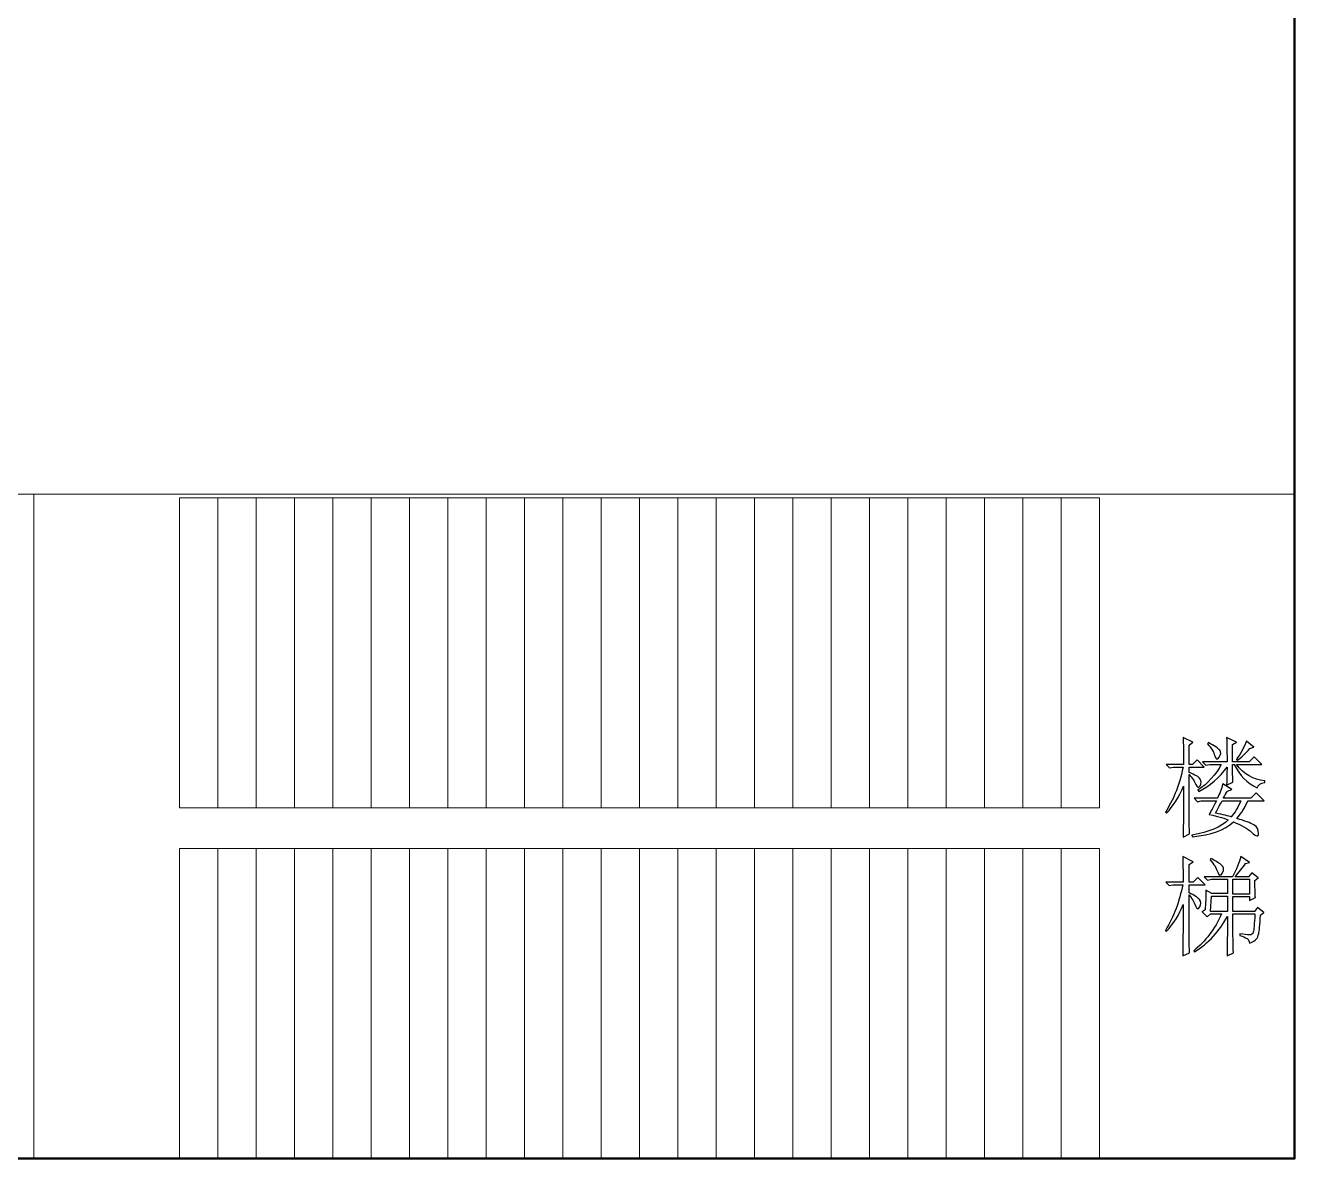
# Model space of a CAD drawing. Header units: millimetres. Extents: x -1478 to 887, y -2742 to 2769.
# Drawn here: x 140 to 887, y -2742 to -2075 of the extents above; entities that cross this region are included whole.
import ezdxf

# ---------------------------------------------------------------- set-up
doc = ezdxf.new("R2010")
doc.units = ezdxf.units.MM
doc.header["$MEASUREMENT"] = 0
doc.layers.add('layer 1', color=7, linetype='Continuous')

msp = doc.modelspace()

# ---------------------------------------------------------------- linework, layer by layer
at = {"layer": 'layer 1', "color": 254, "lineweight": 50}
msp.add_lwpolyline([(-1477.9262, -2741.7131), (886.7568, -2741.7131), (886.7568, 2769.2023), (-1477.9262, 2769.2023), (-1477.9262, -2741.7131)], close=True, dxfattribs=at)
at = {"layer": 'layer 1', "color": 254, "lineweight": 20}
for points in [[(145.2876, -2741.7124), (886.7572, -2741.7124), (886.7572, -2350.9392), (145.2876, -2350.9392), (145.2876, -2741.7124)], [(230.9588, -2535.4603), (253.5034, -2535.4603), (253.5034, -2353.0881), (230.9588, -2353.0881), (230.9588, -2535.4603)], [(276.0481, -2535.4603), (298.5927, -2535.4603), (298.5927, -2353.0881), (276.0481, -2353.0881), (276.0481, -2535.4603)], [(321.1374, -2535.4603), (343.682, -2535.4603), (343.682, -2353.0881), (321.1374, -2353.0881), (321.1374, -2535.4603)], [(366.2268, -2535.4603), (388.7714, -2535.4603), (388.7714, -2353.0881), (366.2268, -2353.0881), (366.2268, -2535.4603)], [(411.3161, -2535.4603), (433.8607, -2535.4603), (433.8607, -2353.0881), (411.3161, -2353.0881), (411.3161, -2535.4603)], [(456.4054, -2535.4603), (478.95, -2535.4603), (478.95, -2353.0881), (456.4054, -2353.0881), (456.4054, -2535.4603)], [(501.4947, -2535.4603), (524.0393, -2535.4603), (524.0393, -2353.0881), (501.4947, -2353.0881), (501.4947, -2535.4603)], [(546.584, -2535.4603), (569.1286, -2535.4603), (569.1286, -2353.0881), (546.584, -2353.0881), (546.584, -2535.4603)], [(591.6733, -2535.4603), (614.2179, -2535.4603), (614.2179, -2353.0881), (591.6733, -2353.0881), (591.6733, -2535.4603)], [(636.7626, -2535.4603), (659.3072, -2535.4603), (659.3072, -2353.0881), (636.7626, -2353.0881), (636.7626, -2535.4603)], [(681.852, -2535.4603), (704.3966, -2535.4603), (704.3966, -2353.0881), (681.852, -2353.0881), (681.852, -2535.4603)], [(726.9413, -2535.4603), (749.4859, -2535.4603), (749.4859, -2353.0881), (726.9413, -2353.0881), (726.9413, -2535.4603)], [(230.9588, -2741.7133), (253.5034, -2741.7133), (253.5034, -2559.3411), (230.9588, -2559.3411), (230.9588, -2741.7133)], [(276.0481, -2741.7133), (298.5927, -2741.7133), (298.5927, -2559.3411), (276.0481, -2559.3411), (276.0481, -2741.7133)], [(321.1374, -2741.7133), (343.682, -2741.7133), (343.682, -2559.3411), (321.1374, -2559.3411), (321.1374, -2741.7133)], [(366.2268, -2741.7133), (388.7714, -2741.7133), (388.7714, -2559.3411), (366.2268, -2559.3411), (366.2268, -2741.7133)], [(411.3161, -2741.7133), (433.8607, -2741.7133), (433.8607, -2559.3411), (411.3161, -2559.3411), (411.3161, -2741.7133)], [(456.4054, -2741.7133), (478.95, -2741.7133), (478.95, -2559.3411), (456.4054, -2559.3411), (456.4054, -2741.7133)], [(501.4947, -2741.7133), (524.0393, -2741.7133), (524.0393, -2559.3411), (501.4947, -2559.3411), (501.4947, -2741.7133)], [(546.584, -2741.7133), (569.1286, -2741.7133), (569.1286, -2559.3411), (546.584, -2559.3411), (546.584, -2741.7133)], [(591.6733, -2741.7133), (614.2179, -2741.7133), (614.2179, -2559.3411), (591.6733, -2559.3411), (591.6733, -2741.7133)], [(636.7626, -2741.7133), (659.3072, -2741.7133), (659.3072, -2559.3411), (636.7626, -2559.3411), (636.7626, -2741.7133)], [(681.852, -2741.7133), (704.3966, -2741.7133), (704.3966, -2559.3411), (681.852, -2559.3411), (681.852, -2741.7133)], [(726.9413, -2741.7133), (749.4859, -2741.7133), (749.4859, -2559.3411), (726.9413, -2559.3411), (726.9413, -2741.7133)]]:
    msp.add_lwpolyline(points, close=True, dxfattribs=at)
at = {"layer": 'layer 1', "color": 253, "lineweight": 20}
for points in [[(253.5034, -2535.4603), (276.048, -2535.4603), (276.048, -2353.0881), (253.5034, -2353.0881), (253.5034, -2535.4603)], [(298.5927, -2535.4603), (321.1373, -2535.4603), (321.1373, -2353.0881), (298.5927, -2353.0881), (298.5927, -2535.4603)], [(343.682, -2535.4603), (366.2266, -2535.4603), (366.2266, -2353.0881), (343.682, -2353.0881), (343.682, -2535.4603)], [(388.7713, -2535.4603), (411.3159, -2535.4603), (411.3159, -2353.0881), (388.7713, -2353.0881), (388.7713, -2535.4603)], [(433.8606, -2535.4603), (456.4052, -2535.4603), (456.4052, -2353.0881), (433.8606, -2353.0881), (433.8606, -2535.4603)], [(478.95, -2535.4603), (501.4946, -2535.4603), (501.4946, -2353.0881), (478.95, -2353.0881), (478.95, -2535.4603)], [(524.0393, -2535.4603), (546.5839, -2535.4603), (546.5839, -2353.0881), (524.0393, -2353.0881), (524.0393, -2535.4603)], [(569.1286, -2535.4603), (591.6732, -2535.4603), (591.6732, -2353.0881), (569.1286, -2353.0881), (569.1286, -2535.4603)], [(614.2179, -2535.4603), (636.7625, -2535.4603), (636.7625, -2353.0881), (614.2179, -2353.0881), (614.2179, -2535.4603)], [(659.3072, -2535.4603), (681.8518, -2535.4603), (681.8518, -2353.0881), (659.3072, -2353.0881), (659.3072, -2535.4603)], [(704.3965, -2535.4603), (726.9411, -2535.4603), (726.9411, -2353.0881), (704.3965, -2353.0881), (704.3965, -2535.4603)], [(749.4858, -2535.4603), (772.0304, -2535.4603), (772.0304, -2353.0881), (749.4858, -2353.0881), (749.4858, -2535.4603)], [(253.5034, -2741.7133), (276.048, -2741.7133), (276.048, -2559.3411), (253.5034, -2559.3411), (253.5034, -2741.7133)], [(298.5927, -2741.7133), (321.1373, -2741.7133), (321.1373, -2559.3411), (298.5927, -2559.3411), (298.5927, -2741.7133)], [(343.682, -2741.7133), (366.2266, -2741.7133), (366.2266, -2559.3411), (343.682, -2559.3411), (343.682, -2741.7133)], [(388.7713, -2741.7133), (411.3159, -2741.7133), (411.3159, -2559.3411), (388.7713, -2559.3411), (388.7713, -2741.7133)], [(433.8606, -2741.7133), (456.4052, -2741.7133), (456.4052, -2559.3411), (433.8606, -2559.3411), (433.8606, -2741.7133)], [(478.95, -2741.7133), (501.4946, -2741.7133), (501.4946, -2559.3411), (478.95, -2559.3411), (478.95, -2741.7133)], [(524.0393, -2741.7133), (546.5839, -2741.7133), (546.5839, -2559.3411), (524.0393, -2559.3411), (524.0393, -2741.7133)], [(569.1286, -2741.7133), (591.6732, -2741.7133), (591.6732, -2559.3411), (569.1286, -2559.3411), (569.1286, -2741.7133)], [(614.2179, -2741.7133), (636.7625, -2741.7133), (636.7625, -2559.3411), (614.2179, -2559.3411), (614.2179, -2741.7133)], [(659.3072, -2741.7133), (681.8518, -2741.7133), (681.8518, -2559.3411), (659.3072, -2559.3411), (659.3072, -2741.7133)], [(704.3965, -2741.7133), (726.9411, -2741.7133), (726.9411, -2559.3411), (704.3965, -2559.3411), (704.3965, -2741.7133)], [(749.4858, -2741.7133), (772.0304, -2741.7133), (772.0304, -2559.3411), (749.4858, -2559.3411), (749.4858, -2741.7133)]]:
    msp.add_lwpolyline(points, close=True, dxfattribs=at)
at = {"layer": 'layer 1', "color": 9, "lineweight": 20}
msp.add_open_spline([(886.7568, -2350.939), (886.7568, -2350.939), (-1477.9272, -2350.939), (-1477.9272, -2350.939), (-1477.9272, -2350.939), (-1477.9272, -2350.939), (-1477.9252, -647.5649), (-1477.9252, -647.5649), (-1477.9252, -647.5649), (-1477.9252, -647.5649), (-696.3782, -647.5649), (-696.3782, -647.5649), (-696.3782, -647.5649), (-696.3782, -647.5649), (-696.6877, -1018.2993), (-696.6877, -1018.2993), (-696.6877, -1018.2993), (-696.6877, -1018.2993), (886.7568, -1018.2993), (886.7568, -1018.2993), (886.7568, -1018.2993), (886.7568, -1018.2993), (886.7568, -2350.939), (886.7568, -2350.939)], degree=3, knots=[0, 0, 0, 0, 0.16666667, 0.16666667, 0.16666667, 0.16666667, 0.33333333, 0.33333333, 0.33333333, 0.33333333, 0.5, 0.5, 0.5, 0.5, 0.66666667, 0.66666667, 0.66666667, 0.66666667, 0.83333333, 0.83333333, 0.83333333, 0.83333333, 1, 1, 1, 1], dxfattribs=at)
at = {"layer": 'layer 1', "color": 250}
for points, knots in [([(824.6506, -2515.9309), (824.6506, -2532.4943), (824.7354, -2544.0951), (824.9051, -2550.7226), (824.9051, -2550.7226), (824.9051, -2550.7226), (821.1725, -2552.7056), (821.1725, -2552.7056), (821.1725, -2552.7056), (821.3422, -2545.7493), (821.427, -2535.7286), (821.427, -2522.6326), (821.427, -2522.6326), (818.6063, -2529.2601), (815.2979, -2534.5621), (811.4804, -2538.5386), (811.4804, -2538.5386), (811.4804, -2538.5386), (810.7382, -2538.0508), (810.7382, -2538.0508), (810.7382, -2538.0508), (812.8908, -2534.7318), (814.8419, -2530.9992), (816.581, -2526.8636), (816.581, -2526.8636), (818.32, -2522.7174), (819.847, -2517.5851), (821.1725, -2511.456), (821.1725, -2511.456), (821.1725, -2511.456), (815.4569, -2511.456), (815.4569, -2511.456), (815.4569, -2511.456), (815.4569, -2511.456), (813.2195, -2511.9544), (813.2195, -2511.9544), (813.2195, -2511.9544), (813.2195, -2511.9544), (811.2366, -2509.9608), (811.2366, -2509.9608), (811.2366, -2509.9608), (811.2366, -2509.9608), (821.427, -2509.9608), (821.427, -2509.9608), (821.427, -2509.9608), (821.427, -2503.0046), (821.3422, -2497.7026), (821.1725, -2494.0548), (821.1725, -2494.0548), (821.1725, -2494.0548), (826.8881, -2496.7907), (826.8881, -2496.7907), (826.8881, -2496.7907), (826.8881, -2496.7907), (824.6506, -2498.5297), (824.6506, -2498.5297), (824.6506, -2498.5297), (824.6506, -2498.5297), (824.6506, -2509.9608), (824.6506, -2509.9608), (824.6506, -2509.9608), (824.6506, -2509.9608), (826.6442, -2509.9608), (826.6442, -2509.9608), (826.6442, -2509.9608), (826.6442, -2509.9608), (829.38, -2507.225), (829.38, -2507.225), (829.38, -2507.225), (829.38, -2507.225), (833.6004, -2511.456), (833.6004, -2511.456), (833.6004, -2511.456), (833.6004, -2511.456), (824.6506, -2511.456), (824.6506, -2511.456), (824.6506, -2511.456), (824.6506, -2511.456), (824.6506, -2514.6796), (824.6506, -2514.6796), (824.6506, -2514.6796), (828.2984, -2516.0051), (830.4934, -2517.2988), (831.2463, -2518.5395), (831.2463, -2518.5395), (831.9886, -2519.7801), (831.9462, -2521.1056), (831.1191, -2522.516), (831.1191, -2522.516), (830.2919, -2523.9263), (829.4648, -2523.6294), (828.6271, -2521.6464), (828.6271, -2521.6464), (827.8, -2519.6529), (826.4745, -2517.7442), (824.6506, -2515.9309)], [0, 0, 0, 0, 0.04166667, 0.04166667, 0.04166667, 0.04166667, 0.08333333, 0.08333333, 0.08333333, 0.08333333, 0.125, 0.125, 0.125, 0.125, 0.16666667, 0.16666667, 0.16666667, 0.16666667, 0.20833333, 0.20833333, 0.20833333, 0.20833333, 0.25, 0.25, 0.25, 0.25, 0.29166667, 0.29166667, 0.29166667, 0.29166667, 0.33333333, 0.33333333, 0.33333333, 0.33333333, 0.375, 0.375, 0.375, 0.375, 0.41666667, 0.41666667, 0.41666667, 0.41666667, 0.45833333, 0.45833333, 0.45833333, 0.45833333, 0.5, 0.5, 0.5, 0.5, 0.54166667, 0.54166667, 0.54166667, 0.54166667, 0.58333333, 0.58333333, 0.58333333, 0.58333333, 0.625, 0.625, 0.625, 0.625, 0.66666667, 0.66666667, 0.66666667, 0.66666667, 0.70833333, 0.70833333, 0.70833333, 0.70833333, 0.75, 0.75, 0.75, 0.75, 0.79166667, 0.79166667, 0.79166667, 0.79166667, 0.83333333, 0.83333333, 0.83333333, 0.83333333, 0.875, 0.875, 0.875, 0.875, 0.91666667, 0.91666667, 0.91666667, 0.91666667, 0.95833333, 0.95833333, 0.95833333, 0.95833333, 1, 1, 1, 1]), ([(850.2593, -2509.9608), (850.2593, -2514.4357), (850.3335, -2517.9138), (850.5032, -2520.3952), (850.5032, -2520.3952), (850.5032, -2520.3952), (846.7706, -2522.1448), (846.7706, -2522.1448), (846.7706, -2522.1448), (846.9402, -2516.3444), (847.0251, -2512.7815), (847.0251, -2511.456), (847.0251, -2511.456), (842.5502, -2517.7442), (837.0043, -2522.5584), (830.3768, -2525.8668), (830.3768, -2525.8668), (830.3768, -2525.8668), (829.8784, -2525.1246), (829.8784, -2525.1246), (829.8784, -2525.1246), (835.8378, -2520.9784), (840.3976, -2515.9309), (843.5469, -2509.9608), (843.5469, -2509.9608), (843.5469, -2509.9608), (836.8346, -2509.9608), (836.8346, -2509.9608), (836.8346, -2509.9608), (836.8346, -2509.9608), (834.5972, -2510.4592), (834.5972, -2510.4592), (834.5972, -2510.4592), (834.5972, -2510.4592), (832.6036, -2508.4657), (832.6036, -2508.4657), (832.6036, -2508.4657), (832.6036, -2508.4657), (847.0251, -2508.4657), (847.0251, -2508.4657), (847.0251, -2508.4657), (847.0251, -2504.0014), (846.9402, -2499.1872), (846.7706, -2494.0548), (846.7706, -2494.0548), (846.7706, -2494.0548), (852.4861, -2496.7907), (852.4861, -2496.7907), (852.4861, -2496.7907), (852.4861, -2496.7907), (850.2593, -2498.2858), (850.2593, -2498.2858), (850.2593, -2498.2858), (850.2593, -2498.2858), (850.2593, -2508.4657), (850.2593, -2508.4657), (850.2593, -2508.4657), (850.2593, -2508.4657), (859.9513, -2508.4657), (859.9513, -2508.4657), (859.9513, -2508.4657), (859.9513, -2508.4657), (862.9311, -2505.4859), (862.9311, -2505.4859), (862.9311, -2505.4859), (862.9311, -2505.4859), (867.4059, -2509.9608), (867.4059, -2509.9608), (867.4059, -2509.9608), (867.4059, -2509.9608), (852.4861, -2509.9608), (852.4861, -2509.9608), (852.4861, -2509.9608), (856.961, -2515.7612), (862.5175, -2518.9954), (869.145, -2519.6529), (869.145, -2519.6529), (869.145, -2519.6529), (869.145, -2520.6497), (869.145, -2520.6497), (869.145, -2520.6497), (866.8227, -2520.9784), (865.3276, -2521.9752), (864.6701, -2523.6294), (864.6701, -2523.6294), (858.8697, -2520.9784), (854.3948, -2516.4187), (851.2454, -2509.9608), (851.2454, -2509.9608), (851.2454, -2509.9608), (850.2593, -2509.9608), (850.2593, -2509.9608)], [0, 0, 0, 0, 0.04347826, 0.04347826, 0.04347826, 0.04347826, 0.08695652, 0.08695652, 0.08695652, 0.08695652, 0.13043478, 0.13043478, 0.13043478, 0.13043478, 0.17391304, 0.17391304, 0.17391304, 0.17391304, 0.2173913, 0.2173913, 0.2173913, 0.2173913, 0.26086957, 0.26086957, 0.26086957, 0.26086957, 0.30434783, 0.30434783, 0.30434783, 0.30434783, 0.34782609, 0.34782609, 0.34782609, 0.34782609, 0.39130435, 0.39130435, 0.39130435, 0.39130435, 0.43478261, 0.43478261, 0.43478261, 0.43478261, 0.47826087, 0.47826087, 0.47826087, 0.47826087, 0.52173913, 0.52173913, 0.52173913, 0.52173913, 0.56521739, 0.56521739, 0.56521739, 0.56521739, 0.60869565, 0.60869565, 0.60869565, 0.60869565, 0.65217391, 0.65217391, 0.65217391, 0.65217391, 0.69565217, 0.69565217, 0.69565217, 0.69565217, 0.73913043, 0.73913043, 0.73913043, 0.73913043, 0.7826087, 0.7826087, 0.7826087, 0.7826087, 0.82608696, 0.82608696, 0.82608696, 0.82608696, 0.86956522, 0.86956522, 0.86956522, 0.86956522, 0.91304348, 0.91304348, 0.91304348, 0.91304348, 0.95652174, 0.95652174, 0.95652174, 0.95652174, 1, 1, 1, 1]), ([(835.5939, -2497.7874), (835.5939, -2497.7874), (836.0923, -2497.0346), (836.0923, -2497.0346), (836.0923, -2497.0346), (839.5704, -2499.0281), (841.7655, -2500.5551), (842.6774, -2501.6367), (842.6774, -2501.6367), (843.5894, -2502.7183), (843.5045, -2504.0756), (842.4229, -2505.7404), (842.4229, -2505.7404), (841.3519, -2507.3947), (840.4824, -2507.1084), (839.8143, -2504.8709), (839.8143, -2504.8709), (839.1569, -2502.6335), (837.7466, -2500.2688), (835.5939, -2497.7874)], [0, 0, 0, 0, 0.2, 0.2, 0.2, 0.2, 0.4, 0.4, 0.4, 0.4, 0.6, 0.6, 0.6, 0.6, 0.8, 0.8, 0.8, 0.8, 1, 1, 1, 1]), ([(860.4391, -2500.5127), (857.6291, -2503.6621), (855.2219, -2505.9843), (853.239, -2507.4795), (853.239, -2507.4795), (853.239, -2507.4795), (852.4861, -2506.9811), (852.4861, -2506.9811), (852.4861, -2506.9811), (854.9781, -2503.6621), (856.961, -2500.0991), (858.4562, -2496.2923), (858.4562, -2496.2923), (858.4562, -2496.2923), (862.6766, -2499.7704), (862.6766, -2499.7704), (862.6766, -2499.7704), (862.6766, -2499.7704), (860.4391, -2500.5127), (860.4391, -2500.5127)], [0, 0, 0, 0, 0.2, 0.2, 0.2, 0.2, 0.4, 0.4, 0.4, 0.4, 0.6, 0.6, 0.6, 0.6, 0.8, 0.8, 0.8, 0.8, 1, 1, 1, 1]), ([(847.2689, -2525.6229), (846.6115, -2526.6091), (845.7844, -2528.0194), (844.7876, -2529.8433), (844.7876, -2529.8433), (844.7876, -2529.8433), (860.9375, -2529.8433), (860.9375, -2529.8433), (860.9375, -2529.8433), (860.9375, -2529.8433), (864.1717, -2526.6091), (864.1717, -2526.6091), (864.1717, -2526.6091), (864.1717, -2526.6091), (868.8905, -2531.3385), (868.8905, -2531.3385), (868.8905, -2531.3385), (868.8905, -2531.3385), (859.1984, -2531.3385), (859.1984, -2531.3385), (859.1984, -2531.3385), (857.7139, -2534.9757), (855.5613, -2538.4644), (852.7406, -2541.7728), (852.7406, -2541.7728), (857.5442, -2543.0983), (860.8951, -2544.339), (862.8038, -2545.5054), (862.8038, -2545.5054), (864.7125, -2546.6613), (865.6245, -2548.3155), (865.5396, -2550.4681), (865.5396, -2550.4681), (865.4548, -2552.6313), (864.1293, -2552.4617), (861.5631, -2549.9803), (861.5631, -2549.9803), (858.997, -2547.4884), (855.3916, -2545.4206), (850.7471, -2543.7664), (850.7471, -2543.7664), (845.6147, -2548.57), (837.5769, -2551.4649), (826.6442, -2552.4617), (826.6442, -2552.4617), (826.6442, -2552.4617), (826.4003, -2551.4649), (826.4003, -2551.4649), (826.4003, -2551.4649), (836.3362, -2549.8107), (843.4621, -2546.8309), (847.7673, -2542.5151), (847.7673, -2542.5151), (846.1131, -2541.8577), (842.3805, -2540.7761), (836.5801, -2539.2915), (836.5801, -2539.2915), (837.4178, -2537.7963), (838.8176, -2535.1453), (840.8111, -2531.3385), (840.8111, -2531.3385), (840.8111, -2531.3385), (831.8613, -2531.3385), (831.8613, -2531.3385), (831.8613, -2531.3385), (831.8613, -2531.3385), (829.6239, -2531.8369), (829.6239, -2531.8369), (829.6239, -2531.8369), (829.6239, -2531.8369), (827.6409, -2529.8433), (827.6409, -2529.8433), (827.6409, -2529.8433), (827.6409, -2529.8433), (841.3095, -2529.8433), (841.3095, -2529.8433), (841.3095, -2529.8433), (842.635, -2527.1923), (843.706, -2524.3717), (844.5331, -2521.3919), (844.5331, -2521.3919), (844.5331, -2521.3919), (849.7609, -2524.6262), (849.7609, -2524.6262), (849.7609, -2524.6262), (849.7609, -2524.6262), (847.2689, -2525.6229), (847.2689, -2525.6229)], [0, 0, 0, 0, 0.04545455, 0.04545455, 0.04545455, 0.04545455, 0.09090909, 0.09090909, 0.09090909, 0.09090909, 0.13636364, 0.13636364, 0.13636364, 0.13636364, 0.18181818, 0.18181818, 0.18181818, 0.18181818, 0.22727273, 0.22727273, 0.22727273, 0.22727273, 0.27272727, 0.27272727, 0.27272727, 0.27272727, 0.31818182, 0.31818182, 0.31818182, 0.31818182, 0.36363636, 0.36363636, 0.36363636, 0.36363636, 0.40909091, 0.40909091, 0.40909091, 0.40909091, 0.45454545, 0.45454545, 0.45454545, 0.45454545, 0.5, 0.5, 0.5, 0.5, 0.54545455, 0.54545455, 0.54545455, 0.54545455, 0.59090909, 0.59090909, 0.59090909, 0.59090909, 0.63636364, 0.63636364, 0.63636364, 0.63636364, 0.68181818, 0.68181818, 0.68181818, 0.68181818, 0.72727273, 0.72727273, 0.72727273, 0.72727273, 0.77272727, 0.77272727, 0.77272727, 0.77272727, 0.81818182, 0.81818182, 0.81818182, 0.81818182, 0.86363636, 0.86363636, 0.86363636, 0.86363636, 0.90909091, 0.90909091, 0.90909091, 0.90909091, 0.95454545, 0.95454545, 0.95454545, 0.95454545, 1, 1, 1, 1]), ([(844.2892, -2531.3385), (843.4621, -2532.4943), (842.1366, -2534.9014), (840.3127, -2538.5386), (840.3127, -2538.5386), (844.7876, -2539.5354), (847.8522, -2540.2777), (849.5064, -2540.7761), (849.5064, -2540.7761), (851.4999, -2538.4644), (853.3981, -2535.315), (855.2219, -2531.3385), (855.2219, -2531.3385), (855.2219, -2531.3385), (844.2892, -2531.3385), (844.2892, -2531.3385)], [0, 0, 0, 0, 0.25, 0.25, 0.25, 0.25, 0.5, 0.5, 0.5, 0.5, 0.75, 0.75, 0.75, 0.75, 1, 1, 1, 1]), ([(824.6506, -2608.525), (824.6506, -2610.8473), (824.7354, -2614.9086), (824.9051, -2620.709), (824.9051, -2620.709), (824.9051, -2620.709), (820.9286, -2622.4481), (820.9286, -2622.4481), (820.9286, -2622.4481), (821.0983, -2612.6712), (821.1725, -2602.6504), (821.1725, -2592.3751), (821.1725, -2592.3751), (818.8608, -2598.3346), (815.6266, -2603.5623), (811.4804, -2608.0372), (811.4804, -2608.0372), (811.4804, -2608.0372), (810.7382, -2607.5388), (810.7382, -2607.5388), (810.7382, -2607.5388), (815.7114, -2599.4162), (819.1047, -2590.4664), (820.9286, -2580.6895), (820.9286, -2580.6895), (820.9286, -2580.6895), (815.2131, -2580.6895), (815.2131, -2580.6895), (815.2131, -2580.6895), (815.2131, -2580.6895), (812.9756, -2581.1879), (812.9756, -2581.1879), (812.9756, -2581.1879), (812.9756, -2581.1879), (810.9821, -2579.205), (810.9821, -2579.205), (810.9821, -2579.205), (810.9821, -2579.205), (821.1725, -2579.205), (821.1725, -2579.205), (821.1725, -2579.205), (821.1725, -2574.8997), (821.0983, -2569.8416), (820.9286, -2564.0412), (820.9286, -2564.0412), (820.9286, -2564.0412), (827.1426, -2567.2755), (827.1426, -2567.2755), (827.1426, -2567.2755), (827.1426, -2567.2755), (824.6506, -2568.76), (824.6506, -2568.76), (824.6506, -2568.76), (824.6506, -2568.76), (824.6506, -2579.205), (824.6506, -2579.205), (824.6506, -2579.205), (824.6506, -2579.205), (827.1426, -2579.205), (827.1426, -2579.205), (827.1426, -2579.205), (827.1426, -2579.205), (829.8784, -2576.4691), (829.8784, -2576.4691), (829.8784, -2576.4691), (829.8784, -2576.4691), (834.0988, -2580.6895), (834.0988, -2580.6895), (834.0988, -2580.6895), (834.0988, -2580.6895), (824.6506, -2580.6895), (824.6506, -2580.6895), (824.6506, -2580.6895), (824.6506, -2580.6895), (824.6506, -2585.4189), (824.6506, -2585.4189), (824.6506, -2585.4189), (827.8, -2586.9035), (829.8784, -2588.229), (830.8646, -2589.3954), (830.8646, -2589.3954), (831.8613, -2590.5512), (831.9038, -2592.004), (830.9918, -2593.743), (830.9918, -2593.743), (830.0799, -2595.4821), (829.2103, -2595.2382), (828.3832, -2593.0008), (828.3832, -2593.0008), (827.5561, -2590.7633), (826.3154, -2588.6425), (824.6506, -2586.6596), (824.6506, -2586.6596), (824.6506, -2586.6596), (824.6506, -2608.525), (824.6506, -2608.525)], [0, 0, 0, 0, 0.04166667, 0.04166667, 0.04166667, 0.04166667, 0.08333333, 0.08333333, 0.08333333, 0.08333333, 0.125, 0.125, 0.125, 0.125, 0.16666667, 0.16666667, 0.16666667, 0.16666667, 0.20833333, 0.20833333, 0.20833333, 0.20833333, 0.25, 0.25, 0.25, 0.25, 0.29166667, 0.29166667, 0.29166667, 0.29166667, 0.33333333, 0.33333333, 0.33333333, 0.33333333, 0.375, 0.375, 0.375, 0.375, 0.41666667, 0.41666667, 0.41666667, 0.41666667, 0.45833333, 0.45833333, 0.45833333, 0.45833333, 0.5, 0.5, 0.5, 0.5, 0.54166667, 0.54166667, 0.54166667, 0.54166667, 0.58333333, 0.58333333, 0.58333333, 0.58333333, 0.625, 0.625, 0.625, 0.625, 0.66666667, 0.66666667, 0.66666667, 0.66666667, 0.70833333, 0.70833333, 0.70833333, 0.70833333, 0.75, 0.75, 0.75, 0.75, 0.79166667, 0.79166667, 0.79166667, 0.79166667, 0.83333333, 0.83333333, 0.83333333, 0.83333333, 0.875, 0.875, 0.875, 0.875, 0.91666667, 0.91666667, 0.91666667, 0.91666667, 0.95833333, 0.95833333, 0.95833333, 0.95833333, 1, 1, 1, 1]), ([(863.4294, -2578.2082), (863.4294, -2583.8389), (863.5143, -2587.158), (863.6733, -2588.1547), (863.6733, -2588.1547), (863.6733, -2588.1547), (860.1952, -2589.8938), (860.1952, -2589.8938), (860.1952, -2589.8938), (860.1952, -2589.8938), (860.1952, -2587.6563), (860.1952, -2587.6563), (860.1952, -2587.6563), (860.1952, -2587.6563), (850.5032, -2587.6563), (850.5032, -2587.6563), (850.5032, -2587.6563), (850.5032, -2587.6563), (850.5032, -2596.3516), (850.5032, -2596.3516), (850.5032, -2596.3516), (850.5032, -2596.3516), (863.1749, -2596.3516), (863.1749, -2596.3516), (863.1749, -2596.3516), (863.1749, -2596.3516), (864.914, -2594.1142), (864.914, -2594.1142), (864.914, -2594.1142), (864.914, -2594.1142), (868.6466, -2597.0939), (868.6466, -2597.0939), (868.6466, -2597.0939), (868.6466, -2597.0939), (866.6531, -2598.5891), (866.6531, -2598.5891), (866.6531, -2598.5891), (866.3243, -2604.3895), (865.9956, -2607.9948), (865.6669, -2609.3945), (865.6669, -2609.3945), (865.3276, -2610.8049), (864.8398, -2611.9289), (864.1717, -2612.756), (864.1717, -2612.756), (863.5143, -2613.5831), (862.1888, -2614.3254), (860.1952, -2614.9935), (860.1952, -2614.9935), (860.1952, -2612.9999), (858.2865, -2611.5153), (854.4797, -2610.5186), (854.4797, -2610.5186), (854.4797, -2610.5186), (854.4797, -2609.5218), (854.4797, -2609.5218), (854.4797, -2609.5218), (856.961, -2609.8505), (858.8273, -2610.0626), (860.068, -2610.1474), (860.068, -2610.1474), (861.3086, -2610.2323), (862.1039, -2609.6915), (862.4327, -2608.525), (862.4327, -2608.525), (862.7614, -2607.3692), (863.0901, -2603.8062), (863.4294, -2597.8468), (863.4294, -2597.8468), (863.4294, -2597.8468), (850.5032, -2597.8468), (850.5032, -2597.8468), (850.5032, -2597.8468), (850.5032, -2597.8468), (850.5032, -2607.7827), (850.5032, -2607.7827), (850.5032, -2607.7827), (850.5032, -2611.7592), (850.588, -2616.0645), (850.7471, -2620.709), (850.7471, -2620.709), (850.7471, -2620.709), (847.0251, -2622.4481), (847.0251, -2622.4481), (847.0251, -2622.4481), (847.1841, -2613.1696), (847.2689, -2605.4605), (847.2689, -2599.3313), (847.2689, -2599.3313), (842.4653, -2608.1115), (836.0075, -2615.0783), (827.8848, -2620.2106), (827.8848, -2620.2106), (827.8848, -2620.2106), (827.3864, -2619.4683), (827.3864, -2619.4683), (827.3864, -2619.4683), (834.3533, -2613.9967), (839.8143, -2606.786), (843.7908, -2597.8468), (843.7908, -2597.8468), (843.7908, -2597.8468), (837.333, -2597.8468), (837.333, -2597.8468), (837.333, -2597.8468), (837.333, -2597.8468), (835.3394, -2599.5858), (835.3394, -2599.5858), (835.3394, -2599.5858), (835.3394, -2599.5858), (832.3597, -2596.5955), (832.3597, -2596.5955), (832.3597, -2596.5955), (832.3597, -2596.5955), (834.0988, -2595.3548), (834.0988, -2595.3548), (834.0988, -2595.3548), (834.4275, -2591.7071), (834.5972, -2587.9002), (834.5972, -2583.9237), (834.5972, -2583.9237), (834.5972, -2583.9237), (838.0753, -2585.9173), (838.0753, -2585.9173), (838.0753, -2585.9173), (838.0753, -2585.9173), (847.2689, -2585.9173), (847.2689, -2585.9173), (847.2689, -2585.9173), (847.2689, -2585.9173), (847.2689, -2577.4659), (847.2689, -2577.4659), (847.2689, -2577.4659), (847.2689, -2577.4659), (837.8314, -2577.4659), (837.8314, -2577.4659), (837.8314, -2577.4659), (837.8314, -2577.4659), (835.5939, -2577.9643), (835.5939, -2577.9643), (835.5939, -2577.9643), (835.5939, -2577.9643), (833.6004, -2575.9707), (833.6004, -2575.9707), (833.6004, -2575.9707), (833.6004, -2575.9707), (850.2593, -2575.9707), (850.2593, -2575.9707), (850.2593, -2575.9707), (852.5709, -2571.6655), (854.2358, -2567.689), (855.2219, -2564.0412), (855.2219, -2564.0412), (855.2219, -2564.0412), (860.1952, -2567.5193), (860.1952, -2567.5193), (860.1952, -2567.5193), (860.1952, -2567.5193), (857.9578, -2568.2722), (857.9578, -2568.2722), (857.9578, -2568.2722), (855.9748, -2570.9232), (853.8964, -2573.4894), (851.7438, -2575.9707), (851.7438, -2575.9707), (851.7438, -2575.9707), (859.6968, -2575.9707), (859.6968, -2575.9707), (859.6968, -2575.9707), (859.6968, -2575.9707), (861.6904, -2573.7333), (861.6904, -2573.7333), (861.6904, -2573.7333), (861.6904, -2573.7333), (865.4124, -2576.713), (865.4124, -2576.713), (865.4124, -2576.713), (865.4124, -2576.713), (863.4294, -2578.2082), (863.4294, -2578.2082)], [0, 0, 0, 0, 0.02222222, 0.02222222, 0.02222222, 0.02222222, 0.04444444, 0.04444444, 0.04444444, 0.04444444, 0.06666667, 0.06666667, 0.06666667, 0.06666667, 0.08888889, 0.08888889, 0.08888889, 0.08888889, 0.11111111, 0.11111111, 0.11111111, 0.11111111, 0.13333333, 0.13333333, 0.13333333, 0.13333333, 0.15555556, 0.15555556, 0.15555556, 0.15555556, 0.17777778, 0.17777778, 0.17777778, 0.17777778, 0.2, 0.2, 0.2, 0.2, 0.22222222, 0.22222222, 0.22222222, 0.22222222, 0.24444444, 0.24444444, 0.24444444, 0.24444444, 0.26666667, 0.26666667, 0.26666667, 0.26666667, 0.28888889, 0.28888889, 0.28888889, 0.28888889, 0.31111111, 0.31111111, 0.31111111, 0.31111111, 0.33333333, 0.33333333, 0.33333333, 0.33333333, 0.35555556, 0.35555556, 0.35555556, 0.35555556, 0.37777778, 0.37777778, 0.37777778, 0.37777778, 0.4, 0.4, 0.4, 0.4, 0.42222222, 0.42222222, 0.42222222, 0.42222222, 0.44444444, 0.44444444, 0.44444444, 0.44444444, 0.46666667, 0.46666667, 0.46666667, 0.46666667, 0.48888889, 0.48888889, 0.48888889, 0.48888889, 0.51111111, 0.51111111, 0.51111111, 0.51111111, 0.53333333, 0.53333333, 0.53333333, 0.53333333, 0.55555556, 0.55555556, 0.55555556, 0.55555556, 0.57777778, 0.57777778, 0.57777778, 0.57777778, 0.6, 0.6, 0.6, 0.6, 0.62222222, 0.62222222, 0.62222222, 0.62222222, 0.64444444, 0.64444444, 0.64444444, 0.64444444, 0.66666667, 0.66666667, 0.66666667, 0.66666667, 0.68888889, 0.68888889, 0.68888889, 0.68888889, 0.71111111, 0.71111111, 0.71111111, 0.71111111, 0.73333333, 0.73333333, 0.73333333, 0.73333333, 0.75555556, 0.75555556, 0.75555556, 0.75555556, 0.77777778, 0.77777778, 0.77777778, 0.77777778, 0.8, 0.8, 0.8, 0.8, 0.82222222, 0.82222222, 0.82222222, 0.82222222, 0.84444444, 0.84444444, 0.84444444, 0.84444444, 0.86666667, 0.86666667, 0.86666667, 0.86666667, 0.88888889, 0.88888889, 0.88888889, 0.88888889, 0.91111111, 0.91111111, 0.91111111, 0.91111111, 0.93333333, 0.93333333, 0.93333333, 0.93333333, 0.95555556, 0.95555556, 0.95555556, 0.95555556, 0.97777778, 0.97777778, 0.97777778, 0.97777778, 1, 1, 1, 1]), ([(837.5769, -2565.2819), (839.8992, -2566.4483), (841.8821, -2567.6466), (843.5469, -2568.8873), (843.5469, -2568.8873), (845.2012, -2570.1279), (845.4451, -2571.7503), (844.2892, -2573.7333), (844.2892, -2573.7333), (843.1334, -2575.7268), (842.2214, -2575.5996), (841.5534, -2573.3622), (841.5534, -2573.3622), (840.8959, -2571.1247), (839.4008, -2568.6858), (837.0785, -2566.0348), (837.0785, -2566.0348), (837.0785, -2566.0348), (837.5769, -2565.2819), (837.5769, -2565.2819)], [0, 0, 0, 0, 0.2, 0.2, 0.2, 0.2, 0.4, 0.4, 0.4, 0.4, 0.6, 0.6, 0.6, 0.6, 0.8, 0.8, 0.8, 0.8, 1, 1, 1, 1]), ([(850.5032, -2577.4659), (850.5032, -2577.4659), (850.5032, -2586.1612), (850.5032, -2586.1612), (850.5032, -2586.1612), (850.5032, -2586.1612), (860.1952, -2586.1612), (860.1952, -2586.1612), (860.1952, -2586.1612), (860.1952, -2586.1612), (860.1952, -2577.4659), (860.1952, -2577.4659), (860.1952, -2577.4659), (860.1952, -2577.4659), (850.5032, -2577.4659), (850.5032, -2577.4659)], [0, 0, 0, 0, 0.25, 0.25, 0.25, 0.25, 0.5, 0.5, 0.5, 0.5, 0.75, 0.75, 0.75, 0.75, 1, 1, 1, 1]), ([(837.8314, -2587.4018), (837.8314, -2587.4018), (837.333, -2596.3516), (837.333, -2596.3516), (837.333, -2596.3516), (837.333, -2596.3516), (847.2689, -2596.3516), (847.2689, -2596.3516), (847.2689, -2596.3516), (847.2689, -2596.3516), (847.2689, -2587.4018), (847.2689, -2587.4018), (847.2689, -2587.4018), (847.2689, -2587.4018), (837.8314, -2587.4018), (837.8314, -2587.4018)], [0, 0, 0, 0, 0.25, 0.25, 0.25, 0.25, 0.5, 0.5, 0.5, 0.5, 0.75, 0.75, 0.75, 0.75, 1, 1, 1, 1])]:
    msp.add_open_spline(points, degree=3, knots=knots, dxfattribs=at)
at = {"layer": 'layer 1', "color": 250, "lineweight": 20}
for points, knots in [([(824.6506, -2515.9309), (824.6506, -2532.4943), (824.7354, -2544.0951), (824.9051, -2550.7226), (824.9051, -2550.7226), (824.9051, -2550.7226), (821.1725, -2552.7056), (821.1725, -2552.7056), (821.1725, -2552.7056), (821.3422, -2545.7493), (821.427, -2535.7286), (821.427, -2522.6326), (821.427, -2522.6326), (818.6063, -2529.2601), (815.2979, -2534.5621), (811.4804, -2538.5386), (811.4804, -2538.5386), (811.4804, -2538.5386), (810.7382, -2538.0508), (810.7382, -2538.0508), (810.7382, -2538.0508), (812.8908, -2534.7318), (814.8419, -2530.9992), (816.581, -2526.8636), (816.581, -2526.8636), (818.32, -2522.7174), (819.847, -2517.5851), (821.1725, -2511.456), (821.1725, -2511.456), (821.1725, -2511.456), (815.4569, -2511.456), (815.4569, -2511.456), (815.4569, -2511.456), (815.4569, -2511.456), (813.2195, -2511.9544), (813.2195, -2511.9544), (813.2195, -2511.9544), (813.2195, -2511.9544), (811.2366, -2509.9608), (811.2366, -2509.9608), (811.2366, -2509.9608), (811.2366, -2509.9608), (821.427, -2509.9608), (821.427, -2509.9608), (821.427, -2509.9608), (821.427, -2503.0046), (821.3422, -2497.7026), (821.1725, -2494.0548), (821.1725, -2494.0548), (821.1725, -2494.0548), (826.8881, -2496.7907), (826.8881, -2496.7907), (826.8881, -2496.7907), (826.8881, -2496.7907), (824.6506, -2498.5297), (824.6506, -2498.5297), (824.6506, -2498.5297), (824.6506, -2498.5297), (824.6506, -2509.9608), (824.6506, -2509.9608), (824.6506, -2509.9608), (824.6506, -2509.9608), (826.6442, -2509.9608), (826.6442, -2509.9608), (826.6442, -2509.9608), (826.6442, -2509.9608), (829.38, -2507.225), (829.38, -2507.225), (829.38, -2507.225), (829.38, -2507.225), (833.6004, -2511.456), (833.6004, -2511.456), (833.6004, -2511.456), (833.6004, -2511.456), (824.6506, -2511.456), (824.6506, -2511.456), (824.6506, -2511.456), (824.6506, -2511.456), (824.6506, -2514.6796), (824.6506, -2514.6796), (824.6506, -2514.6796), (828.2984, -2516.0051), (830.4934, -2517.2988), (831.2463, -2518.5395), (831.2463, -2518.5395), (831.9886, -2519.7801), (831.9462, -2521.1056), (831.1191, -2522.516), (831.1191, -2522.516), (830.2919, -2523.9263), (829.4648, -2523.6294), (828.6271, -2521.6464), (828.6271, -2521.6464), (827.8, -2519.6529), (826.4745, -2517.7442), (824.6506, -2515.9309)], [0, 0, 0, 0, 0.04166667, 0.04166667, 0.04166667, 0.04166667, 0.08333333, 0.08333333, 0.08333333, 0.08333333, 0.125, 0.125, 0.125, 0.125, 0.16666667, 0.16666667, 0.16666667, 0.16666667, 0.20833333, 0.20833333, 0.20833333, 0.20833333, 0.25, 0.25, 0.25, 0.25, 0.29166667, 0.29166667, 0.29166667, 0.29166667, 0.33333333, 0.33333333, 0.33333333, 0.33333333, 0.375, 0.375, 0.375, 0.375, 0.41666667, 0.41666667, 0.41666667, 0.41666667, 0.45833333, 0.45833333, 0.45833333, 0.45833333, 0.5, 0.5, 0.5, 0.5, 0.54166667, 0.54166667, 0.54166667, 0.54166667, 0.58333333, 0.58333333, 0.58333333, 0.58333333, 0.625, 0.625, 0.625, 0.625, 0.66666667, 0.66666667, 0.66666667, 0.66666667, 0.70833333, 0.70833333, 0.70833333, 0.70833333, 0.75, 0.75, 0.75, 0.75, 0.79166667, 0.79166667, 0.79166667, 0.79166667, 0.83333333, 0.83333333, 0.83333333, 0.83333333, 0.875, 0.875, 0.875, 0.875, 0.91666667, 0.91666667, 0.91666667, 0.91666667, 0.95833333, 0.95833333, 0.95833333, 0.95833333, 1, 1, 1, 1]), ([(850.2593, -2509.9608), (850.2593, -2514.4357), (850.3335, -2517.9138), (850.5032, -2520.3952), (850.5032, -2520.3952), (850.5032, -2520.3952), (846.7706, -2522.1448), (846.7706, -2522.1448), (846.7706, -2522.1448), (846.9402, -2516.3444), (847.0251, -2512.7815), (847.0251, -2511.456), (847.0251, -2511.456), (842.5502, -2517.7442), (837.0043, -2522.5584), (830.3768, -2525.8668), (830.3768, -2525.8668), (830.3768, -2525.8668), (829.8784, -2525.1246), (829.8784, -2525.1246), (829.8784, -2525.1246), (835.8378, -2520.9784), (840.3976, -2515.9309), (843.5469, -2509.9608), (843.5469, -2509.9608), (843.5469, -2509.9608), (836.8346, -2509.9608), (836.8346, -2509.9608), (836.8346, -2509.9608), (836.8346, -2509.9608), (834.5972, -2510.4592), (834.5972, -2510.4592), (834.5972, -2510.4592), (834.5972, -2510.4592), (832.6036, -2508.4657), (832.6036, -2508.4657), (832.6036, -2508.4657), (832.6036, -2508.4657), (847.0251, -2508.4657), (847.0251, -2508.4657), (847.0251, -2508.4657), (847.0251, -2504.0014), (846.9402, -2499.1872), (846.7706, -2494.0548), (846.7706, -2494.0548), (846.7706, -2494.0548), (852.4861, -2496.7907), (852.4861, -2496.7907), (852.4861, -2496.7907), (852.4861, -2496.7907), (850.2593, -2498.2858), (850.2593, -2498.2858), (850.2593, -2498.2858), (850.2593, -2498.2858), (850.2593, -2508.4657), (850.2593, -2508.4657), (850.2593, -2508.4657), (850.2593, -2508.4657), (859.9513, -2508.4657), (859.9513, -2508.4657), (859.9513, -2508.4657), (859.9513, -2508.4657), (862.9311, -2505.4859), (862.9311, -2505.4859), (862.9311, -2505.4859), (862.9311, -2505.4859), (867.4059, -2509.9608), (867.4059, -2509.9608), (867.4059, -2509.9608), (867.4059, -2509.9608), (852.4861, -2509.9608), (852.4861, -2509.9608), (852.4861, -2509.9608), (856.961, -2515.7612), (862.5175, -2518.9954), (869.145, -2519.6529), (869.145, -2519.6529), (869.145, -2519.6529), (869.145, -2520.6497), (869.145, -2520.6497), (869.145, -2520.6497), (866.8227, -2520.9784), (865.3276, -2521.9752), (864.6701, -2523.6294), (864.6701, -2523.6294), (858.8697, -2520.9784), (854.3948, -2516.4187), (851.2454, -2509.9608), (851.2454, -2509.9608), (851.2454, -2509.9608), (850.2593, -2509.9608), (850.2593, -2509.9608)], [0, 0, 0, 0, 0.04347826, 0.04347826, 0.04347826, 0.04347826, 0.08695652, 0.08695652, 0.08695652, 0.08695652, 0.13043478, 0.13043478, 0.13043478, 0.13043478, 0.17391304, 0.17391304, 0.17391304, 0.17391304, 0.2173913, 0.2173913, 0.2173913, 0.2173913, 0.26086957, 0.26086957, 0.26086957, 0.26086957, 0.30434783, 0.30434783, 0.30434783, 0.30434783, 0.34782609, 0.34782609, 0.34782609, 0.34782609, 0.39130435, 0.39130435, 0.39130435, 0.39130435, 0.43478261, 0.43478261, 0.43478261, 0.43478261, 0.47826087, 0.47826087, 0.47826087, 0.47826087, 0.52173913, 0.52173913, 0.52173913, 0.52173913, 0.56521739, 0.56521739, 0.56521739, 0.56521739, 0.60869565, 0.60869565, 0.60869565, 0.60869565, 0.65217391, 0.65217391, 0.65217391, 0.65217391, 0.69565217, 0.69565217, 0.69565217, 0.69565217, 0.73913043, 0.73913043, 0.73913043, 0.73913043, 0.7826087, 0.7826087, 0.7826087, 0.7826087, 0.82608696, 0.82608696, 0.82608696, 0.82608696, 0.86956522, 0.86956522, 0.86956522, 0.86956522, 0.91304348, 0.91304348, 0.91304348, 0.91304348, 0.95652174, 0.95652174, 0.95652174, 0.95652174, 1, 1, 1, 1]), ([(835.5939, -2497.7874), (835.5939, -2497.7874), (836.0923, -2497.0346), (836.0923, -2497.0346), (836.0923, -2497.0346), (839.5704, -2499.0281), (841.7655, -2500.5551), (842.6774, -2501.6367), (842.6774, -2501.6367), (843.5894, -2502.7183), (843.5045, -2504.0756), (842.4229, -2505.7404), (842.4229, -2505.7404), (841.3519, -2507.3947), (840.4824, -2507.1084), (839.8143, -2504.8709), (839.8143, -2504.8709), (839.1569, -2502.6335), (837.7466, -2500.2688), (835.5939, -2497.7874)], [0, 0, 0, 0, 0.2, 0.2, 0.2, 0.2, 0.4, 0.4, 0.4, 0.4, 0.6, 0.6, 0.6, 0.6, 0.8, 0.8, 0.8, 0.8, 1, 1, 1, 1]), ([(860.4391, -2500.5127), (857.6291, -2503.6621), (855.2219, -2505.9843), (853.239, -2507.4795), (853.239, -2507.4795), (853.239, -2507.4795), (852.4861, -2506.9811), (852.4861, -2506.9811), (852.4861, -2506.9811), (854.9781, -2503.6621), (856.961, -2500.0991), (858.4562, -2496.2923), (858.4562, -2496.2923), (858.4562, -2496.2923), (862.6766, -2499.7704), (862.6766, -2499.7704), (862.6766, -2499.7704), (862.6766, -2499.7704), (860.4391, -2500.5127), (860.4391, -2500.5127)], [0, 0, 0, 0, 0.2, 0.2, 0.2, 0.2, 0.4, 0.4, 0.4, 0.4, 0.6, 0.6, 0.6, 0.6, 0.8, 0.8, 0.8, 0.8, 1, 1, 1, 1]), ([(847.2689, -2525.6229), (846.6115, -2526.6091), (845.7844, -2528.0194), (844.7876, -2529.8433), (844.7876, -2529.8433), (844.7876, -2529.8433), (860.9375, -2529.8433), (860.9375, -2529.8433), (860.9375, -2529.8433), (860.9375, -2529.8433), (864.1717, -2526.6091), (864.1717, -2526.6091), (864.1717, -2526.6091), (864.1717, -2526.6091), (868.8905, -2531.3385), (868.8905, -2531.3385), (868.8905, -2531.3385), (868.8905, -2531.3385), (859.1984, -2531.3385), (859.1984, -2531.3385), (859.1984, -2531.3385), (857.7139, -2534.9757), (855.5613, -2538.4644), (852.7406, -2541.7728), (852.7406, -2541.7728), (857.5442, -2543.0983), (860.8951, -2544.339), (862.8038, -2545.5054), (862.8038, -2545.5054), (864.7125, -2546.6613), (865.6245, -2548.3155), (865.5396, -2550.4681), (865.5396, -2550.4681), (865.4548, -2552.6313), (864.1293, -2552.4617), (861.5631, -2549.9803), (861.5631, -2549.9803), (858.997, -2547.4884), (855.3916, -2545.4206), (850.7471, -2543.7664), (850.7471, -2543.7664), (845.6147, -2548.57), (837.5769, -2551.4649), (826.6442, -2552.4617), (826.6442, -2552.4617), (826.6442, -2552.4617), (826.4003, -2551.4649), (826.4003, -2551.4649), (826.4003, -2551.4649), (836.3362, -2549.8107), (843.4621, -2546.8309), (847.7673, -2542.5151), (847.7673, -2542.5151), (846.1131, -2541.8577), (842.3805, -2540.7761), (836.5801, -2539.2915), (836.5801, -2539.2915), (837.4178, -2537.7963), (838.8176, -2535.1453), (840.8111, -2531.3385), (840.8111, -2531.3385), (840.8111, -2531.3385), (831.8613, -2531.3385), (831.8613, -2531.3385), (831.8613, -2531.3385), (831.8613, -2531.3385), (829.6239, -2531.8369), (829.6239, -2531.8369), (829.6239, -2531.8369), (829.6239, -2531.8369), (827.6409, -2529.8433), (827.6409, -2529.8433), (827.6409, -2529.8433), (827.6409, -2529.8433), (841.3095, -2529.8433), (841.3095, -2529.8433), (841.3095, -2529.8433), (842.635, -2527.1923), (843.706, -2524.3717), (844.5331, -2521.3919), (844.5331, -2521.3919), (844.5331, -2521.3919), (849.7609, -2524.6262), (849.7609, -2524.6262), (849.7609, -2524.6262), (849.7609, -2524.6262), (847.2689, -2525.6229), (847.2689, -2525.6229)], [0, 0, 0, 0, 0.04545455, 0.04545455, 0.04545455, 0.04545455, 0.09090909, 0.09090909, 0.09090909, 0.09090909, 0.13636364, 0.13636364, 0.13636364, 0.13636364, 0.18181818, 0.18181818, 0.18181818, 0.18181818, 0.22727273, 0.22727273, 0.22727273, 0.22727273, 0.27272727, 0.27272727, 0.27272727, 0.27272727, 0.31818182, 0.31818182, 0.31818182, 0.31818182, 0.36363636, 0.36363636, 0.36363636, 0.36363636, 0.40909091, 0.40909091, 0.40909091, 0.40909091, 0.45454545, 0.45454545, 0.45454545, 0.45454545, 0.5, 0.5, 0.5, 0.5, 0.54545455, 0.54545455, 0.54545455, 0.54545455, 0.59090909, 0.59090909, 0.59090909, 0.59090909, 0.63636364, 0.63636364, 0.63636364, 0.63636364, 0.68181818, 0.68181818, 0.68181818, 0.68181818, 0.72727273, 0.72727273, 0.72727273, 0.72727273, 0.77272727, 0.77272727, 0.77272727, 0.77272727, 0.81818182, 0.81818182, 0.81818182, 0.81818182, 0.86363636, 0.86363636, 0.86363636, 0.86363636, 0.90909091, 0.90909091, 0.90909091, 0.90909091, 0.95454545, 0.95454545, 0.95454545, 0.95454545, 1, 1, 1, 1]), ([(844.2892, -2531.3385), (843.4621, -2532.4943), (842.1366, -2534.9014), (840.3127, -2538.5386), (840.3127, -2538.5386), (844.7876, -2539.5354), (847.8522, -2540.2777), (849.5064, -2540.7761), (849.5064, -2540.7761), (851.4999, -2538.4644), (853.3981, -2535.315), (855.2219, -2531.3385), (855.2219, -2531.3385), (855.2219, -2531.3385), (844.2892, -2531.3385), (844.2892, -2531.3385)], [0, 0, 0, 0, 0.25, 0.25, 0.25, 0.25, 0.5, 0.5, 0.5, 0.5, 0.75, 0.75, 0.75, 0.75, 1, 1, 1, 1]), ([(824.6506, -2608.525), (824.6506, -2610.8473), (824.7354, -2614.9086), (824.9051, -2620.709), (824.9051, -2620.709), (824.9051, -2620.709), (820.9286, -2622.4481), (820.9286, -2622.4481), (820.9286, -2622.4481), (821.0983, -2612.6712), (821.1725, -2602.6504), (821.1725, -2592.3751), (821.1725, -2592.3751), (818.8608, -2598.3346), (815.6266, -2603.5623), (811.4804, -2608.0372), (811.4804, -2608.0372), (811.4804, -2608.0372), (810.7382, -2607.5388), (810.7382, -2607.5388), (810.7382, -2607.5388), (815.7114, -2599.4162), (819.1047, -2590.4664), (820.9286, -2580.6895), (820.9286, -2580.6895), (820.9286, -2580.6895), (815.2131, -2580.6895), (815.2131, -2580.6895), (815.2131, -2580.6895), (815.2131, -2580.6895), (812.9756, -2581.1879), (812.9756, -2581.1879), (812.9756, -2581.1879), (812.9756, -2581.1879), (810.9821, -2579.205), (810.9821, -2579.205), (810.9821, -2579.205), (810.9821, -2579.205), (821.1725, -2579.205), (821.1725, -2579.205), (821.1725, -2579.205), (821.1725, -2574.8997), (821.0983, -2569.8416), (820.9286, -2564.0412), (820.9286, -2564.0412), (820.9286, -2564.0412), (827.1426, -2567.2755), (827.1426, -2567.2755), (827.1426, -2567.2755), (827.1426, -2567.2755), (824.6506, -2568.76), (824.6506, -2568.76), (824.6506, -2568.76), (824.6506, -2568.76), (824.6506, -2579.205), (824.6506, -2579.205), (824.6506, -2579.205), (824.6506, -2579.205), (827.1426, -2579.205), (827.1426, -2579.205), (827.1426, -2579.205), (827.1426, -2579.205), (829.8784, -2576.4691), (829.8784, -2576.4691), (829.8784, -2576.4691), (829.8784, -2576.4691), (834.0988, -2580.6895), (834.0988, -2580.6895), (834.0988, -2580.6895), (834.0988, -2580.6895), (824.6506, -2580.6895), (824.6506, -2580.6895), (824.6506, -2580.6895), (824.6506, -2580.6895), (824.6506, -2585.4189), (824.6506, -2585.4189), (824.6506, -2585.4189), (827.8, -2586.9035), (829.8784, -2588.229), (830.8646, -2589.3954), (830.8646, -2589.3954), (831.8613, -2590.5512), (831.9038, -2592.004), (830.9918, -2593.743), (830.9918, -2593.743), (830.0799, -2595.4821), (829.2103, -2595.2382), (828.3832, -2593.0008), (828.3832, -2593.0008), (827.5561, -2590.7633), (826.3154, -2588.6425), (824.6506, -2586.6596), (824.6506, -2586.6596), (824.6506, -2586.6596), (824.6506, -2608.525), (824.6506, -2608.525)], [0, 0, 0, 0, 0.04166667, 0.04166667, 0.04166667, 0.04166667, 0.08333333, 0.08333333, 0.08333333, 0.08333333, 0.125, 0.125, 0.125, 0.125, 0.16666667, 0.16666667, 0.16666667, 0.16666667, 0.20833333, 0.20833333, 0.20833333, 0.20833333, 0.25, 0.25, 0.25, 0.25, 0.29166667, 0.29166667, 0.29166667, 0.29166667, 0.33333333, 0.33333333, 0.33333333, 0.33333333, 0.375, 0.375, 0.375, 0.375, 0.41666667, 0.41666667, 0.41666667, 0.41666667, 0.45833333, 0.45833333, 0.45833333, 0.45833333, 0.5, 0.5, 0.5, 0.5, 0.54166667, 0.54166667, 0.54166667, 0.54166667, 0.58333333, 0.58333333, 0.58333333, 0.58333333, 0.625, 0.625, 0.625, 0.625, 0.66666667, 0.66666667, 0.66666667, 0.66666667, 0.70833333, 0.70833333, 0.70833333, 0.70833333, 0.75, 0.75, 0.75, 0.75, 0.79166667, 0.79166667, 0.79166667, 0.79166667, 0.83333333, 0.83333333, 0.83333333, 0.83333333, 0.875, 0.875, 0.875, 0.875, 0.91666667, 0.91666667, 0.91666667, 0.91666667, 0.95833333, 0.95833333, 0.95833333, 0.95833333, 1, 1, 1, 1]), ([(863.4294, -2578.2082), (863.4294, -2583.8389), (863.5143, -2587.158), (863.6733, -2588.1547), (863.6733, -2588.1547), (863.6733, -2588.1547), (860.1952, -2589.8938), (860.1952, -2589.8938), (860.1952, -2589.8938), (860.1952, -2589.8938), (860.1952, -2587.6563), (860.1952, -2587.6563), (860.1952, -2587.6563), (860.1952, -2587.6563), (850.5032, -2587.6563), (850.5032, -2587.6563), (850.5032, -2587.6563), (850.5032, -2587.6563), (850.5032, -2596.3516), (850.5032, -2596.3516), (850.5032, -2596.3516), (850.5032, -2596.3516), (863.1749, -2596.3516), (863.1749, -2596.3516), (863.1749, -2596.3516), (863.1749, -2596.3516), (864.914, -2594.1142), (864.914, -2594.1142), (864.914, -2594.1142), (864.914, -2594.1142), (868.6466, -2597.0939), (868.6466, -2597.0939), (868.6466, -2597.0939), (868.6466, -2597.0939), (866.6531, -2598.5891), (866.6531, -2598.5891), (866.6531, -2598.5891), (866.3243, -2604.3895), (865.9956, -2607.9948), (865.6669, -2609.3945), (865.6669, -2609.3945), (865.3276, -2610.8049), (864.8398, -2611.9289), (864.1717, -2612.756), (864.1717, -2612.756), (863.5143, -2613.5831), (862.1888, -2614.3254), (860.1952, -2614.9935), (860.1952, -2614.9935), (860.1952, -2612.9999), (858.2865, -2611.5153), (854.4797, -2610.5186), (854.4797, -2610.5186), (854.4797, -2610.5186), (854.4797, -2609.5218), (854.4797, -2609.5218), (854.4797, -2609.5218), (856.961, -2609.8505), (858.8273, -2610.0626), (860.068, -2610.1474), (860.068, -2610.1474), (861.3086, -2610.2323), (862.1039, -2609.6915), (862.4327, -2608.525), (862.4327, -2608.525), (862.7614, -2607.3692), (863.0901, -2603.8062), (863.4294, -2597.8468), (863.4294, -2597.8468), (863.4294, -2597.8468), (850.5032, -2597.8468), (850.5032, -2597.8468), (850.5032, -2597.8468), (850.5032, -2597.8468), (850.5032, -2607.7827), (850.5032, -2607.7827), (850.5032, -2607.7827), (850.5032, -2611.7592), (850.588, -2616.0645), (850.7471, -2620.709), (850.7471, -2620.709), (850.7471, -2620.709), (847.0251, -2622.4481), (847.0251, -2622.4481), (847.0251, -2622.4481), (847.1841, -2613.1696), (847.2689, -2605.4605), (847.2689, -2599.3313), (847.2689, -2599.3313), (842.4653, -2608.1115), (836.0075, -2615.0783), (827.8848, -2620.2106), (827.8848, -2620.2106), (827.8848, -2620.2106), (827.3864, -2619.4683), (827.3864, -2619.4683), (827.3864, -2619.4683), (834.3533, -2613.9967), (839.8143, -2606.786), (843.7908, -2597.8468), (843.7908, -2597.8468), (843.7908, -2597.8468), (837.333, -2597.8468), (837.333, -2597.8468), (837.333, -2597.8468), (837.333, -2597.8468), (835.3394, -2599.5858), (835.3394, -2599.5858), (835.3394, -2599.5858), (835.3394, -2599.5858), (832.3597, -2596.5955), (832.3597, -2596.5955), (832.3597, -2596.5955), (832.3597, -2596.5955), (834.0988, -2595.3548), (834.0988, -2595.3548), (834.0988, -2595.3548), (834.4275, -2591.7071), (834.5972, -2587.9002), (834.5972, -2583.9237), (834.5972, -2583.9237), (834.5972, -2583.9237), (838.0753, -2585.9173), (838.0753, -2585.9173), (838.0753, -2585.9173), (838.0753, -2585.9173), (847.2689, -2585.9173), (847.2689, -2585.9173), (847.2689, -2585.9173), (847.2689, -2585.9173), (847.2689, -2577.4659), (847.2689, -2577.4659), (847.2689, -2577.4659), (847.2689, -2577.4659), (837.8314, -2577.4659), (837.8314, -2577.4659), (837.8314, -2577.4659), (837.8314, -2577.4659), (835.5939, -2577.9643), (835.5939, -2577.9643), (835.5939, -2577.9643), (835.5939, -2577.9643), (833.6004, -2575.9707), (833.6004, -2575.9707), (833.6004, -2575.9707), (833.6004, -2575.9707), (850.2593, -2575.9707), (850.2593, -2575.9707), (850.2593, -2575.9707), (852.5709, -2571.6655), (854.2358, -2567.689), (855.2219, -2564.0412), (855.2219, -2564.0412), (855.2219, -2564.0412), (860.1952, -2567.5193), (860.1952, -2567.5193), (860.1952, -2567.5193), (860.1952, -2567.5193), (857.9578, -2568.2722), (857.9578, -2568.2722), (857.9578, -2568.2722), (855.9748, -2570.9232), (853.8964, -2573.4894), (851.7438, -2575.9707), (851.7438, -2575.9707), (851.7438, -2575.9707), (859.6968, -2575.9707), (859.6968, -2575.9707), (859.6968, -2575.9707), (859.6968, -2575.9707), (861.6904, -2573.7333), (861.6904, -2573.7333), (861.6904, -2573.7333), (861.6904, -2573.7333), (865.4124, -2576.713), (865.4124, -2576.713), (865.4124, -2576.713), (865.4124, -2576.713), (863.4294, -2578.2082), (863.4294, -2578.2082)], [0, 0, 0, 0, 0.02222222, 0.02222222, 0.02222222, 0.02222222, 0.04444444, 0.04444444, 0.04444444, 0.04444444, 0.06666667, 0.06666667, 0.06666667, 0.06666667, 0.08888889, 0.08888889, 0.08888889, 0.08888889, 0.11111111, 0.11111111, 0.11111111, 0.11111111, 0.13333333, 0.13333333, 0.13333333, 0.13333333, 0.15555556, 0.15555556, 0.15555556, 0.15555556, 0.17777778, 0.17777778, 0.17777778, 0.17777778, 0.2, 0.2, 0.2, 0.2, 0.22222222, 0.22222222, 0.22222222, 0.22222222, 0.24444444, 0.24444444, 0.24444444, 0.24444444, 0.26666667, 0.26666667, 0.26666667, 0.26666667, 0.28888889, 0.28888889, 0.28888889, 0.28888889, 0.31111111, 0.31111111, 0.31111111, 0.31111111, 0.33333333, 0.33333333, 0.33333333, 0.33333333, 0.35555556, 0.35555556, 0.35555556, 0.35555556, 0.37777778, 0.37777778, 0.37777778, 0.37777778, 0.4, 0.4, 0.4, 0.4, 0.42222222, 0.42222222, 0.42222222, 0.42222222, 0.44444444, 0.44444444, 0.44444444, 0.44444444, 0.46666667, 0.46666667, 0.46666667, 0.46666667, 0.48888889, 0.48888889, 0.48888889, 0.48888889, 0.51111111, 0.51111111, 0.51111111, 0.51111111, 0.53333333, 0.53333333, 0.53333333, 0.53333333, 0.55555556, 0.55555556, 0.55555556, 0.55555556, 0.57777778, 0.57777778, 0.57777778, 0.57777778, 0.6, 0.6, 0.6, 0.6, 0.62222222, 0.62222222, 0.62222222, 0.62222222, 0.64444444, 0.64444444, 0.64444444, 0.64444444, 0.66666667, 0.66666667, 0.66666667, 0.66666667, 0.68888889, 0.68888889, 0.68888889, 0.68888889, 0.71111111, 0.71111111, 0.71111111, 0.71111111, 0.73333333, 0.73333333, 0.73333333, 0.73333333, 0.75555556, 0.75555556, 0.75555556, 0.75555556, 0.77777778, 0.77777778, 0.77777778, 0.77777778, 0.8, 0.8, 0.8, 0.8, 0.82222222, 0.82222222, 0.82222222, 0.82222222, 0.84444444, 0.84444444, 0.84444444, 0.84444444, 0.86666667, 0.86666667, 0.86666667, 0.86666667, 0.88888889, 0.88888889, 0.88888889, 0.88888889, 0.91111111, 0.91111111, 0.91111111, 0.91111111, 0.93333333, 0.93333333, 0.93333333, 0.93333333, 0.95555556, 0.95555556, 0.95555556, 0.95555556, 0.97777778, 0.97777778, 0.97777778, 0.97777778, 1, 1, 1, 1]), ([(837.5769, -2565.2819), (839.8992, -2566.4483), (841.8821, -2567.6466), (843.5469, -2568.8873), (843.5469, -2568.8873), (845.2012, -2570.1279), (845.4451, -2571.7503), (844.2892, -2573.7333), (844.2892, -2573.7333), (843.1334, -2575.7268), (842.2214, -2575.5996), (841.5534, -2573.3622), (841.5534, -2573.3622), (840.8959, -2571.1247), (839.4008, -2568.6858), (837.0785, -2566.0348), (837.0785, -2566.0348), (837.0785, -2566.0348), (837.5769, -2565.2819), (837.5769, -2565.2819)], [0, 0, 0, 0, 0.2, 0.2, 0.2, 0.2, 0.4, 0.4, 0.4, 0.4, 0.6, 0.6, 0.6, 0.6, 0.8, 0.8, 0.8, 0.8, 1, 1, 1, 1]), ([(850.5032, -2577.4659), (850.5032, -2577.4659), (850.5032, -2586.1612), (850.5032, -2586.1612), (850.5032, -2586.1612), (850.5032, -2586.1612), (860.1952, -2586.1612), (860.1952, -2586.1612), (860.1952, -2586.1612), (860.1952, -2586.1612), (860.1952, -2577.4659), (860.1952, -2577.4659), (860.1952, -2577.4659), (860.1952, -2577.4659), (850.5032, -2577.4659), (850.5032, -2577.4659)], [0, 0, 0, 0, 0.25, 0.25, 0.25, 0.25, 0.5, 0.5, 0.5, 0.5, 0.75, 0.75, 0.75, 0.75, 1, 1, 1, 1]), ([(837.8314, -2587.4018), (837.8314, -2587.4018), (837.333, -2596.3516), (837.333, -2596.3516), (837.333, -2596.3516), (837.333, -2596.3516), (847.2689, -2596.3516), (847.2689, -2596.3516), (847.2689, -2596.3516), (847.2689, -2596.3516), (847.2689, -2587.4018), (847.2689, -2587.4018), (847.2689, -2587.4018), (847.2689, -2587.4018), (837.8314, -2587.4018), (837.8314, -2587.4018)], [0, 0, 0, 0, 0.25, 0.25, 0.25, 0.25, 0.5, 0.5, 0.5, 0.5, 0.75, 0.75, 0.75, 0.75, 1, 1, 1, 1])]:
    msp.add_open_spline(points, degree=3, knots=knots, dxfattribs=at)

doc.saveas('drawing.dxf')
